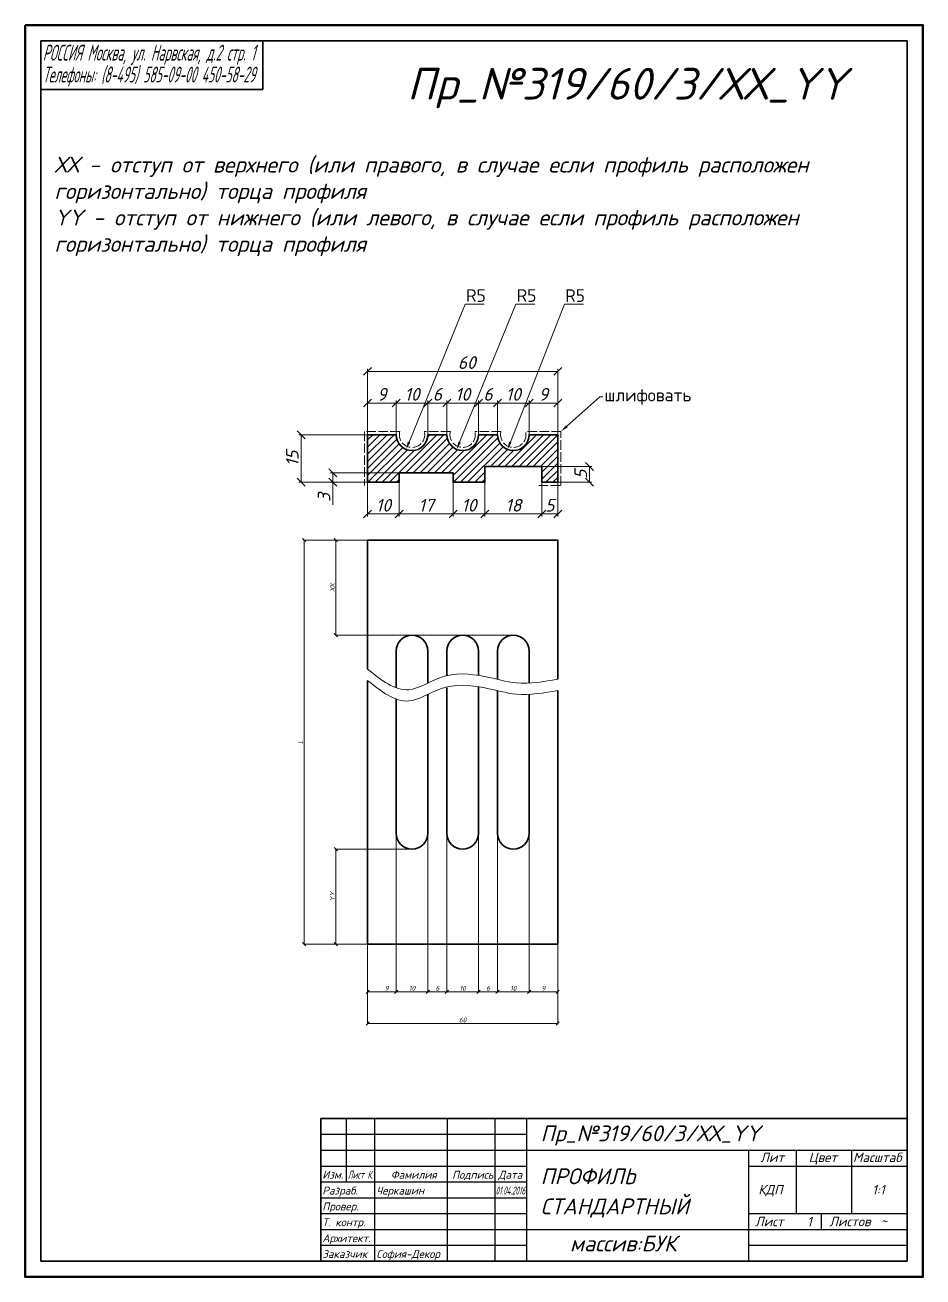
# Model space of a CAD drawing. Header units: millimetres. Extents: x 1605 to 1888, y 118 to 513.
import ezdxf
from ezdxf import colors
from ezdxf.entities.mleader import LeaderData, LeaderLine
from ezdxf.enums import TextEntityAlignment as Align
from ezdxf.math import Vec2, Vec3

# ---------------------------------------------------------------- set-up
doc = ezdxf.new("R2010")
doc.units = ezdxf.units.MM
doc.linetypes.add('ACAD_ISO02W100', pattern=[15, 12, -3])
doc.layers.get('0').update_dxf_attribs({"lineweight": 13})
for name, color, linetype, lineweight in [('Пр_№319', 1, 'Continuous', 35), ('служебный слой ЛИНИИ ПУНКТИРНЫЕ', 7, 'ACAD_ISO02W100', 13), ('служебный слой НАДПИСИ', 7, 'Continuous', 13), ('служебный слой ПОЗИЦИИ', 7, 'Continuous', 13), ('служебный слой РАЗМЕРЫ', 7, 'Continuous', 9), ('служебный слой ШТАМП', 7, 'Continuous', 30), ('служебный слой ШТРИХОВКА', 7, 'Continuous', 5)]:
    doc.layers.add(name, color=color, linetype=linetype, lineweight=lineweight)
doc.styles.add('ЕСКД', font='isocpeur.ttf', dxfattribs={"oblique": 15})
doc.styles.add('ЕСКД профили размеры', font='isocpeur.ttf')
doc.styles.add('ЕСКД штамп_текст', font='isocpeur.ttf')
doc.dimstyles.new('ЕСКД', dxfattribs={"dimtxt": 3.5, "dimasz": 2.5, "dimexe": 0.25, "dimexo": 0, "dimgap": 0.35, "dimtad": 1, "dimdec": 1, "dimzin": 9, "dimtxsty": 'ЕСКД', "dimblk": 'OBLIQUE', "dimcen": 0, "dimclrd": 256, "dimclre": 256, "dimclrt": 256, "dimadec": 1, "dimazin": 0, "dimtfac": 1, "dimtdec": 1, "dimtmove": 0, "dimatfit": 3, "dimldrblk": 'DOTSMALL', "dimfxl": 1, "dimlwd": -1, "dimlwe": -1, "dimarcsym": 0})
doc.dimstyles.new('ЕСКД профили$4', dxfattribs={"dimtxt": 1.5, "dimasz": 1, "dimexe": 0.3, "dimexo": 0, "dimgap": 0.35, "dimtad": 1, "dimtoh": 1, "dimdec": 1, "dimzin": 9, "dimtxsty": 'ЕСКД профили размеры', "dimblk": 'OBLIQUE', "dimcen": 0, "dimse1": 1, "dimclrd": 256, "dimclre": 256, "dimclrt": 256, "dimadec": 1, "dimazin": 0, "dimtfac": 1, "dimtdec": 1, "dimtofl": 0, "dimtmove": 0, "dimatfit": 3, "dimldrblk": 'DOTSMALL', "dimfxl": 1, "dimlwd": -1, "dimlwe": -1, "dimarcsym": 2})

# ---------------------------------------------------------------- blocks, each defined once
blk = doc.blocks.new('_OBLIQUE')
at = {"color": 0, "linetype": 'ByBlock'}
blk.add_line((-0.5, -0.5), (0.5, 0.5), dxfattribs=at)
blk = doc.blocks.new('*D858')
at = {"layer": 'Defpoints', "color": 0, "transparency": 16777216}
for p in [(1722.79, 371.38), (1701.79, 368.38), (1712.79, 368.38)]:
    blk.add_point(p, dxfattribs=at)
at = {"layer": 'служебный слой РАЗМЕРЫ', "transparency": 16777216}
for p, q in [((1722.79, 371.38), (1701.04, 371.38)), ((1701.79, 371.38), (1701.79, 368.38)), ((1712.79, 368.38), (1701.04, 368.38)), ((1701.79, 368.38), (1701.79, 361.31))]:
    blk.add_line(p, q, dxfattribs=at)
at = {"layer": 'служебный слой РАЗМЕРЫ', "transparency": 16777216, "xscale": 2.5, "yscale": 2.5, "zscale": 2.5}
for p, rotation in [((1701.79, 371.38), 90), ((1701.79, 368.38), 270)]:
    blk.add_blockref('_OBLIQUE', p, dxfattribs=dict(at, rotation=rotation))
at = {"layer": 'служебный слой РАЗМЕРЫ', "transparency": 16777216, "insert": (1699.04, 363.59), "char_height": 4, "attachment_point": 5, "rotation": 90, "style": 'ЕСКД'}
blk.add_mtext('3', dxfattribs=at)
blk = doc.blocks.new('_DotSmall')
at = {"color": 0, "linetype": 'ByBlock', "lineweight": -3, "const_width": 0.5}
blk.add_lwpolyline([(-0.0625, 0, 1), (0.0625, 0, 1)], format="xyb", close=True, dxfattribs=at)
blk = doc.blocks.new('*D857')
at = {"layer": 'Defpoints', "color": 0, "transparency": 16777216}
for p in [(1691.79, 383.38), (1712.79, 383.38), (1712.79, 368.38)]:
    blk.add_point(p, dxfattribs=at)
at = {"layer": 'служебный слой РАЗМЕРЫ', "transparency": 16777216}
for p, q in [((1712.79, 383.38), (1691.04, 383.38)), ((1691.79, 368.38), (1691.79, 383.38)), ((1712.79, 368.38), (1691.04, 368.38))]:
    blk.add_line(p, q, dxfattribs=at)
at = {"layer": 'служебный слой РАЗМЕРЫ', "transparency": 16777216, "xscale": 2.5, "yscale": 2.5, "zscale": 2.5}
for p, rotation in [((1691.79, 383.38), 90), ((1691.79, 368.38), 270)]:
    blk.add_blockref('_OBLIQUE', p, dxfattribs=dict(at, rotation=rotation))
at = {"layer": 'служебный слой РАЗМЕРЫ', "transparency": 16777216, "insert": (1689.04, 375.88), "char_height": 4, "attachment_point": 5, "rotation": 90, "style": 'ЕСКД'}
blk.add_mtext('15', dxfattribs=at)
blk = doc.blocks.new('*D856')
at = {"layer": 'Defpoints', "color": 0, "transparency": 16777216}
for p in [(1753.76, 393.38), (1747.79, 383.38), (1753.76, 383.38)]:
    blk.add_point(p, dxfattribs=at)
at = {"layer": 'служебный слой РАЗМЕРЫ', "transparency": 16777216}
for p, q in [((1747.79, 383.38), (1747.79, 394.13)), ((1747.79, 393.38), (1753.76, 393.38)), ((1753.76, 383.38), (1753.76, 394.13))]:
    blk.add_line(p, q, dxfattribs=at)
at = {"layer": 'служебный слой РАЗМЕРЫ', "transparency": 16777216, "xscale": 2.5, "yscale": 2.5, "zscale": 2.5, "rotation": 180}
blk.add_blockref('_OBLIQUE', (1747.79, 393.38), dxfattribs=at)
at = {"layer": 'служебный слой РАЗМЕРЫ', "transparency": 16777216, "xscale": 2.5, "yscale": 2.5, "zscale": 2.5}
blk.add_blockref('_OBLIQUE', (1753.76, 393.38), dxfattribs=at)
at = {"layer": 'служебный слой РАЗМЕРЫ', "transparency": 16777216, "insert": (1750.77, 396.13), "char_height": 4, "attachment_point": 5, "style": 'ЕСКД'}
blk.add_mtext('6', dxfattribs=at)
blk = doc.blocks.new('*D855')
at = {"layer": 'Defpoints', "color": 0, "transparency": 16777216}
for p in [(1737.79, 393.38), (1731.82, 383.38), (1737.79, 383.38)]:
    blk.add_point(p, dxfattribs=at)
at = {"layer": 'служебный слой РАЗМЕРЫ', "transparency": 16777216}
for p, q in [((1731.82, 383.38), (1731.82, 394.13)), ((1731.82, 393.38), (1737.79, 393.38)), ((1737.79, 383.38), (1737.79, 394.13))]:
    blk.add_line(p, q, dxfattribs=at)
at = {"layer": 'служебный слой РАЗМЕРЫ', "transparency": 16777216, "xscale": 2.5, "yscale": 2.5, "zscale": 2.5, "rotation": 180}
blk.add_blockref('_OBLIQUE', (1731.82, 393.38), dxfattribs=at)
at = {"layer": 'служебный слой РАЗМЕРЫ', "transparency": 16777216, "xscale": 2.5, "yscale": 2.5, "zscale": 2.5}
blk.add_blockref('_OBLIQUE', (1737.79, 393.38), dxfattribs=at)
at = {"layer": 'служебный слой РАЗМЕРЫ', "transparency": 16777216, "insert": (1734.8, 396.13), "char_height": 4, "attachment_point": 5, "style": 'ЕСКД'}
blk.add_mtext('6', dxfattribs=at)
blk = doc.blocks.new('*D863')
at = {"layer": 'Defpoints', "color": 0, "transparency": 16777216}
for p in [(1739.79, 368.38), (1749.79, 368.38), (1749.79, 358.38)]:
    blk.add_point(p, dxfattribs=at)
at = {"layer": 'служебный слой РАЗМЕРЫ', "transparency": 16777216}
for p, q in [((1739.79, 368.38), (1739.79, 357.63)), ((1749.79, 368.38), (1749.79, 357.63)), ((1739.79, 358.38), (1749.79, 358.38))]:
    blk.add_line(p, q, dxfattribs=at)
at = {"layer": 'служебный слой РАЗМЕРЫ', "transparency": 16777216, "xscale": 2.5, "yscale": 2.5, "zscale": 2.5, "rotation": 180}
blk.add_blockref('_OBLIQUE', (1739.79, 358.38), dxfattribs=at)
at = {"layer": 'служебный слой РАЗМЕРЫ', "transparency": 16777216, "xscale": 2.5, "yscale": 2.5, "zscale": 2.5}
blk.add_blockref('_OBLIQUE', (1749.79, 358.38), dxfattribs=at)
at = {"layer": 'служебный слой РАЗМЕРЫ', "transparency": 16777216, "insert": (1744.79, 361.13), "char_height": 4, "attachment_point": 5, "style": 'ЕСКД'}
blk.add_mtext('10', dxfattribs=at)
blk = doc.blocks.new('*D862')
at = {"layer": 'Defpoints', "color": 0, "transparency": 16777216}
for p in [(1712.79, 368.38), (1722.79, 368.38), (1712.79, 358.38)]:
    blk.add_point(p, dxfattribs=at)
at = {"layer": 'служебный слой РАЗМЕРЫ', "transparency": 16777216}
for p, q in [((1712.79, 368.38), (1712.79, 357.63)), ((1722.79, 368.38), (1722.79, 357.63)), ((1722.79, 358.38), (1712.79, 358.38))]:
    blk.add_line(p, q, dxfattribs=at)
at = {"layer": 'служебный слой РАЗМЕРЫ', "transparency": 16777216, "xscale": 2.5, "yscale": 2.5, "zscale": 2.5, "rotation": 180}
blk.add_blockref('_OBLIQUE', (1712.79, 358.38), dxfattribs=at)
at = {"layer": 'служебный слой РАЗМЕРЫ', "transparency": 16777216, "xscale": 2.5, "yscale": 2.5, "zscale": 2.5}
blk.add_blockref('_OBLIQUE', (1722.79, 358.38), dxfattribs=at)
at = {"layer": 'служебный слой РАЗМЕРЫ', "transparency": 16777216, "insert": (1717.79, 361.13), "char_height": 4, "attachment_point": 5, "style": 'ЕСКД'}
blk.add_mtext('10', dxfattribs=at)
blk = doc.blocks.new('*D861')
at = {"layer": 'Defpoints', "color": 0, "transparency": 16777216}
for p in [(1767.79, 368.38), (1772.79, 368.38), (1767.79, 358.38)]:
    blk.add_point(p, dxfattribs=at)
at = {"layer": 'служебный слой РАЗМЕРЫ', "transparency": 16777216}
for p, q in [((1767.79, 368.38), (1767.79, 357.63)), ((1772.79, 368.38), (1772.79, 357.63)), ((1772.79, 358.38), (1767.79, 358.38))]:
    blk.add_line(p, q, dxfattribs=at)
at = {"layer": 'служебный слой РАЗМЕРЫ', "transparency": 16777216, "xscale": 2.5, "yscale": 2.5, "zscale": 2.5, "rotation": 180}
blk.add_blockref('_OBLIQUE', (1767.79, 358.38), dxfattribs=at)
at = {"layer": 'служебный слой РАЗМЕРЫ', "transparency": 16777216, "xscale": 2.5, "yscale": 2.5, "zscale": 2.5}
blk.add_blockref('_OBLIQUE', (1772.79, 358.38), dxfattribs=at)
at = {"layer": 'служебный слой РАЗМЕРЫ', "transparency": 16777216, "insert": (1770.29, 361.13), "char_height": 4, "attachment_point": 5, "style": 'ЕСКД'}
blk.add_mtext('5', dxfattribs=at)
blk = doc.blocks.new('*D860')
at = {"layer": 'Defpoints', "color": 0, "transparency": 16777216}
for p in [(1722.79, 368.38), (1739.79, 368.38), (1739.79, 358.38)]:
    blk.add_point(p, dxfattribs=at)
at = {"layer": 'служебный слой РАЗМЕРЫ', "transparency": 16777216}
for p, q in [((1722.79, 368.38), (1722.79, 357.63)), ((1739.79, 368.38), (1739.79, 357.63)), ((1722.79, 358.38), (1739.79, 358.38))]:
    blk.add_line(p, q, dxfattribs=at)
at = {"layer": 'служебный слой РАЗМЕРЫ', "transparency": 16777216, "xscale": 2.5, "yscale": 2.5, "zscale": 2.5, "rotation": 180}
blk.add_blockref('_OBLIQUE', (1722.79, 358.38), dxfattribs=at)
at = {"layer": 'служебный слой РАЗМЕРЫ', "transparency": 16777216, "xscale": 2.5, "yscale": 2.5, "zscale": 2.5}
blk.add_blockref('_OBLIQUE', (1739.79, 358.38), dxfattribs=at)
at = {"layer": 'служебный слой РАЗМЕРЫ', "transparency": 16777216, "insert": (1731.29, 361.13), "char_height": 4, "attachment_point": 5, "style": 'ЕСКД'}
blk.add_mtext('17', dxfattribs=at)
blk = doc.blocks.new('*D859')
at = {"layer": 'Defpoints', "color": 0, "transparency": 16777216}
for p in [(1749.79, 368.38), (1767.79, 368.38), (1767.79, 358.38)]:
    blk.add_point(p, dxfattribs=at)
at = {"layer": 'служебный слой РАЗМЕРЫ', "transparency": 16777216}
for p, q in [((1749.79, 368.38), (1749.79, 357.63)), ((1767.79, 368.38), (1767.79, 357.63)), ((1749.79, 358.38), (1767.79, 358.38))]:
    blk.add_line(p, q, dxfattribs=at)
at = {"layer": 'служебный слой РАЗМЕРЫ', "transparency": 16777216, "xscale": 2.5, "yscale": 2.5, "zscale": 2.5, "rotation": 180}
blk.add_blockref('_OBLIQUE', (1749.79, 358.38), dxfattribs=at)
at = {"layer": 'служебный слой РАЗМЕРЫ', "transparency": 16777216, "xscale": 2.5, "yscale": 2.5, "zscale": 2.5}
blk.add_blockref('_OBLIQUE', (1767.79, 358.38), dxfattribs=at)
at = {"layer": 'служебный слой РАЗМЕРЫ', "transparency": 16777216, "insert": (1758.79, 361.13), "char_height": 4, "attachment_point": 5, "style": 'ЕСКД'}
blk.add_mtext('18', dxfattribs=at)
blk = doc.blocks.new('*D873')
at = {"layer": 'Defpoints', "color": 0, "transparency": 16777216}
for p in [(1760.58, 388.03), (1758.76, 383.38)]:
    blk.add_point(p, dxfattribs=at)
at = {"layer": 'служебный слой РАЗМЕРЫ', "transparency": 16777216}
for p, q in [((1774.92, 424.52), (1757.84, 381.05)), ((1780.87, 424.52), (1774.92, 424.52))]:
    blk.add_line(p, q, dxfattribs=at)
blk.add_solid([(1757.45, 381.2), (1758.23, 380.9), (1756.93, 378.72)], dxfattribs=at)
at = {"layer": 'служебный слой РАЗМЕРЫ', "transparency": 16777216, "insert": (1778.27, 427.27), "char_height": 4, "attachment_point": 5, "style": 'ЕСКД профили размеры'}
blk.add_mtext('R5', dxfattribs=at)
blk = doc.blocks.new('*D872')
at = {"layer": 'Defpoints', "color": 0, "transparency": 16777216}
for p in [(1744.68, 388.01), (1742.79, 383.38)]:
    blk.add_point(p, dxfattribs=at)
at = {"layer": 'служебный слой РАЗМЕРЫ', "transparency": 16777216}
for p, q in [((1759.6, 424.55), (1741.84, 381.06)), ((1765.55, 424.55), (1759.6, 424.55))]:
    blk.add_line(p, q, dxfattribs=at)
blk.add_solid([(1741.46, 381.22), (1742.23, 380.91), (1740.9, 378.75)], dxfattribs=at)
at = {"layer": 'служебный слой РАЗМЕРЫ', "transparency": 16777216, "insert": (1762.95, 427.3), "char_height": 4, "attachment_point": 5, "style": 'ЕСКД профили размеры'}
blk.add_mtext('R5', dxfattribs=at)
blk = doc.blocks.new('*D871')
at = {"layer": 'Defpoints', "color": 0, "transparency": 16777216}
for p in [(1728.71, 388.01), (1726.82, 383.38)]:
    blk.add_point(p, dxfattribs=at)
at = {"layer": 'служебный слой РАЗМЕРЫ', "transparency": 16777216}
for p, q in [((1743.63, 424.55), (1725.87, 381.06)), ((1749.58, 424.55), (1743.63, 424.55))]:
    blk.add_line(p, q, dxfattribs=at)
blk.add_solid([(1725.49, 381.22), (1726.26, 380.91), (1724.93, 378.75)], dxfattribs=at)
at = {"layer": 'служебный слой РАЗМЕРЫ', "transparency": 16777216, "insert": (1746.98, 427.3), "char_height": 4, "attachment_point": 5, "style": 'ЕСКД профили размеры'}
blk.add_mtext('R5', dxfattribs=at)
blk = doc.blocks.new('*D870')
at = {"layer": 'Defpoints', "color": 0, "transparency": 16777216}
for p in [(1731.82, 393.38), (1721.82, 383.38), (1731.82, 383.38)]:
    blk.add_point(p, dxfattribs=at)
at = {"layer": 'служебный слой РАЗМЕРЫ', "transparency": 16777216}
for p, q in [((1721.82, 383.38), (1721.82, 394.13)), ((1721.82, 393.38), (1731.82, 393.38)), ((1731.82, 383.38), (1731.82, 394.13))]:
    blk.add_line(p, q, dxfattribs=at)
at = {"layer": 'служебный слой РАЗМЕРЫ', "transparency": 16777216, "xscale": 2.5, "yscale": 2.5, "zscale": 2.5, "rotation": 180}
blk.add_blockref('_OBLIQUE', (1721.82, 393.38), dxfattribs=at)
at = {"layer": 'служебный слой РАЗМЕРЫ', "transparency": 16777216, "xscale": 2.5, "yscale": 2.5, "zscale": 2.5}
blk.add_blockref('_OBLIQUE', (1731.82, 393.38), dxfattribs=at)
at = {"layer": 'служебный слой РАЗМЕРЫ', "transparency": 16777216, "insert": (1726.82, 396.13), "char_height": 4, "attachment_point": 5, "style": 'ЕСКД'}
blk.add_mtext('10', dxfattribs=at)
blk = doc.blocks.new('*D869')
at = {"layer": 'Defpoints', "color": 0, "transparency": 16777216}
for p in [(1747.79, 393.38), (1737.79, 383.38), (1747.79, 383.38)]:
    blk.add_point(p, dxfattribs=at)
at = {"layer": 'служебный слой РАЗМЕРЫ', "transparency": 16777216}
for p, q in [((1737.79, 383.38), (1737.79, 394.13)), ((1737.79, 393.38), (1747.79, 393.38)), ((1747.79, 383.38), (1747.79, 394.13))]:
    blk.add_line(p, q, dxfattribs=at)
at = {"layer": 'служебный слой РАЗМЕРЫ', "transparency": 16777216, "xscale": 2.5, "yscale": 2.5, "zscale": 2.5, "rotation": 180}
blk.add_blockref('_OBLIQUE', (1737.79, 393.38), dxfattribs=at)
at = {"layer": 'служебный слой РАЗМЕРЫ', "transparency": 16777216, "xscale": 2.5, "yscale": 2.5, "zscale": 2.5}
blk.add_blockref('_OBLIQUE', (1747.79, 393.38), dxfattribs=at)
at = {"layer": 'служебный слой РАЗМЕРЫ', "transparency": 16777216, "insert": (1742.79, 396.13), "char_height": 4, "attachment_point": 5, "style": 'ЕСКД'}
blk.add_mtext('10', dxfattribs=at)
blk = doc.blocks.new('*D868')
at = {"layer": 'Defpoints', "color": 0, "transparency": 16777216}
for p in [(1712.79, 393.38), (1712.79, 383.38), (1721.82, 383.38)]:
    blk.add_point(p, dxfattribs=at)
at = {"layer": 'служебный слой РАЗМЕРЫ', "transparency": 16777216}
for p, q in [((1712.79, 383.38), (1712.79, 394.13)), ((1721.82, 393.38), (1712.79, 393.38)), ((1721.82, 383.38), (1721.82, 394.13))]:
    blk.add_line(p, q, dxfattribs=at)
at = {"layer": 'служебный слой РАЗМЕРЫ', "transparency": 16777216, "xscale": 2.5, "yscale": 2.5, "zscale": 2.5, "rotation": 180}
blk.add_blockref('_OBLIQUE', (1712.79, 393.38), dxfattribs=at)
at = {"layer": 'служебный слой РАЗМЕРЫ', "transparency": 16777216, "xscale": 2.5, "yscale": 2.5, "zscale": 2.5}
blk.add_blockref('_OBLIQUE', (1721.82, 393.38), dxfattribs=at)
at = {"layer": 'служебный слой РАЗМЕРЫ', "transparency": 16777216, "insert": (1717.3, 396.13), "char_height": 4, "attachment_point": 5, "style": 'ЕСКД'}
blk.add_mtext('9', dxfattribs=at)
blk = doc.blocks.new('*D867')
at = {"layer": 'Defpoints', "color": 0, "transparency": 16777216}
for p in [(1753.76, 393.38), (1753.76, 383.38), (1763.76, 383.38)]:
    blk.add_point(p, dxfattribs=at)
at = {"layer": 'служебный слой РАЗМЕРЫ', "transparency": 16777216}
for p, q in [((1753.76, 383.38), (1753.76, 394.13)), ((1763.76, 393.38), (1753.76, 393.38)), ((1763.76, 383.38), (1763.76, 394.13))]:
    blk.add_line(p, q, dxfattribs=at)
at = {"layer": 'служебный слой РАЗМЕРЫ', "transparency": 16777216, "xscale": 2.5, "yscale": 2.5, "zscale": 2.5, "rotation": 180}
blk.add_blockref('_OBLIQUE', (1753.76, 393.38), dxfattribs=at)
at = {"layer": 'служебный слой РАЗМЕРЫ', "transparency": 16777216, "xscale": 2.5, "yscale": 2.5, "zscale": 2.5}
blk.add_blockref('_OBLIQUE', (1763.76, 393.38), dxfattribs=at)
at = {"layer": 'служебный слой РАЗМЕРЫ', "transparency": 16777216, "insert": (1758.76, 396.13), "char_height": 4, "attachment_point": 5, "style": 'ЕСКД'}
blk.add_mtext('10', dxfattribs=at)
blk = doc.blocks.new('*D866')
at = {"layer": 'Defpoints', "color": 0, "transparency": 16777216}
for p in [(1772.79, 393.38), (1763.76, 383.38), (1772.79, 383.38)]:
    blk.add_point(p, dxfattribs=at)
at = {"layer": 'служебный слой РАЗМЕРЫ', "transparency": 16777216}
for p, q in [((1763.76, 383.38), (1763.76, 394.13)), ((1763.76, 393.38), (1772.79, 393.38)), ((1772.79, 383.38), (1772.79, 394.13))]:
    blk.add_line(p, q, dxfattribs=at)
at = {"layer": 'служебный слой РАЗМЕРЫ', "transparency": 16777216, "xscale": 2.5, "yscale": 2.5, "zscale": 2.5, "rotation": 180}
blk.add_blockref('_OBLIQUE', (1763.76, 393.38), dxfattribs=at)
at = {"layer": 'служебный слой РАЗМЕРЫ', "transparency": 16777216, "xscale": 2.5, "yscale": 2.5, "zscale": 2.5}
blk.add_blockref('_OBLIQUE', (1772.79, 393.38), dxfattribs=at)
at = {"layer": 'служебный слой РАЗМЕРЫ', "transparency": 16777216, "insert": (1768.27, 396.13), "char_height": 4, "attachment_point": 5, "style": 'ЕСКД'}
blk.add_mtext('9', dxfattribs=at)
blk = doc.blocks.new('*D865')
at = {"layer": 'Defpoints', "color": 0, "transparency": 16777216}
for p in [(1772.79, 403.38), (1712.79, 383.38), (1772.79, 383.38)]:
    blk.add_point(p, dxfattribs=at)
at = {"layer": 'служебный слой РАЗМЕРЫ', "transparency": 16777216}
for p, q in [((1712.79, 383.38), (1712.79, 404.13)), ((1712.79, 403.38), (1772.79, 403.38)), ((1772.79, 383.38), (1772.79, 404.13))]:
    blk.add_line(p, q, dxfattribs=at)
at = {"layer": 'служебный слой РАЗМЕРЫ', "transparency": 16777216, "xscale": 2.5, "yscale": 2.5, "zscale": 2.5, "rotation": 180}
blk.add_blockref('_OBLIQUE', (1712.79, 403.38), dxfattribs=at)
at = {"layer": 'служебный слой РАЗМЕРЫ', "transparency": 16777216, "xscale": 2.5, "yscale": 2.5, "zscale": 2.5}
blk.add_blockref('_OBLIQUE', (1772.79, 403.38), dxfattribs=at)
at = {"layer": 'служебный слой РАЗМЕРЫ', "transparency": 16777216, "insert": (1744.1, 406.13), "char_height": 4, "attachment_point": 5, "style": 'ЕСКД'}
blk.add_mtext('60', dxfattribs=at)
blk = doc.blocks.new('*D864')
at = {"layer": 'Defpoints', "color": 0, "transparency": 16777216}
for p in [(1767.79, 373.38), (1782.79, 373.38), (1772.79, 368.38)]:
    blk.add_point(p, dxfattribs=at)
at = {"layer": 'служебный слой РАЗМЕРЫ', "transparency": 16777216}
for p, q in [((1767.79, 373.38), (1783.54, 373.38)), ((1782.79, 368.38), (1782.79, 373.38)), ((1772.79, 368.38), (1783.54, 368.38))]:
    blk.add_line(p, q, dxfattribs=at)
at = {"layer": 'служебный слой РАЗМЕРЫ', "transparency": 16777216, "xscale": 2.5, "yscale": 2.5, "zscale": 2.5}
for p, rotation in [((1782.79, 373.38), 90), ((1782.79, 368.38), 270)]:
    blk.add_blockref('_OBLIQUE', p, dxfattribs=dict(at, rotation=rotation))
at = {"layer": 'служебный слой РАЗМЕРЫ', "transparency": 16777216, "insert": (1780.04, 370.88), "char_height": 4, "attachment_point": 5, "rotation": 90, "style": 'ЕСКД'}
blk.add_mtext('5', dxfattribs=at)
blk = doc.blocks.new('*D854')
at = {"layer": 'Defpoints', "color": 0, "transparency": 16777216}
for p in [(1753.76, 257.66), (1763.76, 257.66), (1753.76, 207.66)]:
    blk.add_point(p, dxfattribs=at)
at = {"layer": 'служебный слой РАЗМЕРЫ', "transparency": 16777216}
for p, q in [((1753.76, 257.66), (1753.76, 207.41)), ((1763.76, 257.66), (1763.76, 207.41)), ((1763.76, 207.66), (1753.76, 207.66))]:
    blk.add_line(p, q, dxfattribs=at)
at = {"layer": 'служебный слой РАЗМЕРЫ', "transparency": 16777216, "rotation": 180}
blk.add_blockref('_OBLIQUE', (1753.76, 207.66), dxfattribs=at)
at = {"layer": 'служебный слой РАЗМЕРЫ', "transparency": 16777216}
blk.add_blockref('_OBLIQUE', (1763.76, 207.66), dxfattribs=at)
at = {"layer": 'служебный слой РАЗМЕРЫ', "transparency": 16777216, "insert": (1758.76, 208.76), "char_height": 1.5, "attachment_point": 5, "style": 'ЕСКД'}
blk.add_mtext('10', dxfattribs=at)
blk = doc.blocks.new('*D846')
at = {"layer": 'Defpoints', "color": 0, "transparency": 16777216}
for p in [(1721.82, 257.66), (1712.79, 222.66), (1721.82, 207.66)]:
    blk.add_point(p, dxfattribs=at)
at = {"layer": 'служебный слой РАЗМЕРЫ', "transparency": 16777216}
for p, q in [((1721.82, 257.66), (1721.82, 207.41)), ((1712.79, 222.66), (1712.79, 207.41)), ((1712.79, 207.66), (1721.82, 207.66))]:
    blk.add_line(p, q, dxfattribs=at)
at = {"layer": 'служебный слой РАЗМЕРЫ', "transparency": 16777216, "rotation": 180}
blk.add_blockref('_OBLIQUE', (1712.79, 207.66), dxfattribs=at)
at = {"layer": 'служебный слой РАЗМЕРЫ', "transparency": 16777216}
blk.add_blockref('_OBLIQUE', (1721.82, 207.66), dxfattribs=at)
at = {"layer": 'служебный слой РАЗМЕРЫ', "transparency": 16777216, "insert": (1718.79, 208.76), "char_height": 1.5, "attachment_point": 5, "style": 'ЕСКД'}
blk.add_mtext('9', dxfattribs=at)
blk = doc.blocks.new('*D845')
at = {"layer": 'Defpoints', "color": 0, "transparency": 16777216}
for p in [(1712.79, 350.16), (1692.79, 222.66), (1712.79, 222.66)]:
    blk.add_point(p, dxfattribs=at)
at = {"layer": 'служебный слой РАЗМЕРЫ', "transparency": 16777216}
for p, q in [((1712.79, 350.16), (1692.54, 350.16)), ((1692.79, 350.16), (1692.79, 222.66)), ((1712.79, 222.66), (1692.54, 222.66))]:
    blk.add_line(p, q, dxfattribs=at)
for p, rotation in [((1692.79, 350.16), 90), ((1692.79, 222.66), 270)]:
    blk.add_blockref('_OBLIQUE', p, dxfattribs=dict(at, rotation=rotation))
at = {"layer": 'служебный слой РАЗМЕРЫ', "transparency": 16777216, "insert": (1691.69, 286.41), "char_height": 1.5, "attachment_point": 5, "rotation": 90, "style": 'ЕСКД'}
blk.add_mtext('L', dxfattribs=at)
blk = doc.blocks.new('*D844')
at = {"layer": 'Defpoints', "color": 0, "transparency": 16777216}
for p in [(1712.79, 350.16), (1702.79, 320.16), (1758.76, 320.16)]:
    blk.add_point(p, dxfattribs=at)
at = {"layer": 'служебный слой РАЗМЕРЫ', "transparency": 16777216}
for p, q in [((1712.79, 350.16), (1702.54, 350.16)), ((1702.79, 350.16), (1702.79, 320.16)), ((1758.76, 320.16), (1702.54, 320.16))]:
    blk.add_line(p, q, dxfattribs=at)
for p, rotation in [((1702.79, 350.16), 90), ((1702.79, 320.16), 270)]:
    blk.add_blockref('_OBLIQUE', p, dxfattribs=dict(at, rotation=rotation))
at = {"layer": 'служебный слой РАЗМЕРЫ', "transparency": 16777216, "insert": (1701.69, 335.16), "char_height": 1.5, "attachment_point": 5, "rotation": 90, "style": 'ЕСКД'}
blk.add_mtext('ХХ', dxfattribs=at)

msp = doc.modelspace()

# ---------------------------------------------------------------- hatches: boundary and pattern name
at = {"layer": 'служебный слой ШТРИХОВКА'}
h = msp.add_hatch(dxfattribs=at)
h.set_pattern_fill('ANSI31', color=256, scale=0.5, style=0)
h.set_pattern_definition([(45, (-312.4567, -406.4931), (-1.122532, 1.122532), [])])
h.paths.add_polyline_path([(1737.79, 383.38), (1731.82, 383.38, -1), (1721.82, 383.38), (1712.79, 383.38), (1712.79, 368.38), (1722.79, 368.38), (1722.79, 371.38), (1739.79, 371.38), (1739.79, 368.38), (1749.79, 368.38), (1749.79, 373.38), (1767.79, 373.38), (1767.79, 368.38), (1772.79, 368.38), (1772.79, 383.38), (1763.76, 383.38, -1), (1753.76, 383.38), (1747.79, 383.38, -1)])

# ---------------------------------------------------------------- linework, layer by layer
at = {"layer": 'Пр_№319'}
for points in [[(1772.79, 368.38), (1772.79, 383.38), (1763.76, 383.38, -1), (1753.76, 383.38), (1747.79, 383.38, -1), (1737.79, 383.38), (1731.82, 383.38, -1), (1721.82, 383.38), (1712.79, 383.38), (1712.79, 368.38), (1722.79, 368.38), (1722.79, 371.38), (1739.79, 371.38), (1739.79, 368.38), (1749.79, 368.38), (1749.79, 373.38), (1767.79, 373.38), (1767.79, 368.38), (1772.79, 368.38)], [(1721.82, 303.54), (1721.82, 315.16, -1), (1731.82, 315.16), (1731.82, 305.05)], [(1737.79, 307.37), (1737.79, 315.16, -1), (1747.79, 315.16), (1747.79, 307.46)], [(1753.76, 306.19), (1753.76, 315.16, -1), (1763.76, 315.16), (1763.76, 305.1)], [(1731.82, 301.5), (1731.82, 257.66, -1), (1721.82, 257.66), (1721.82, 299.99)], [(1747.79, 303.91), (1747.79, 257.66, -1), (1737.79, 257.66), (1737.79, 303.54)], [(1763.76, 301.55), (1763.76, 257.66, -1), (1753.76, 257.66), (1753.76, 302.64)]]:
    msp.add_lwpolyline(points, format="xyb", dxfattribs=at)
for points in [[(1712.79, 309.41), (1712.79, 350.16), (1772.79, 350.16), (1772.79, 306.26)], [(1712.79, 305.86), (1712.79, 222.66), (1772.79, 222.66), (1772.79, 302.71)]]:
    msp.add_lwpolyline(points, dxfattribs=at)
at = {"layer": 'служебный слой ЛИНИИ ПУНКТИРНЫЕ', "ltscale": 0.25}
msp.add_lwpolyline([(1766.79, 367.38), (1773.79, 367.38), (1773.79, 384.38), (1762.63, 384.38, -1.290994), (1754.88, 384.38), (1746.66, 384.38, -1.290994), (1738.91, 384.38), (1730.69, 384.38, -1.290994), (1722.94, 384.38), (1711.79, 384.38), (1711.79, 367.38)], format="xyb", dxfattribs=at)
at = {"layer": 'служебный слой ШТАМП', "lineweight": 35}
for p, q in [((1679.69, 492.27), (1679.69, 507.62)), ((1609.69, 492.27), (1679.69, 492.27)), ((1698.04, 167.69), (1883.04, 167.69)), ((1698.04, 122.69), (1698.04, 167.69))]:
    msp.add_line(p, q, dxfattribs=at)
at = {"layer": 'служебный слой ШТАМП', "lineweight": -3}
for p, q in [((1706.04, 167.69), (1706.04, 147.69)), ((1715.04, 122.69), (1715.04, 167.69)), ((1738.04, 122.69), (1738.04, 167.69)), ((1753.04, 122.69), (1753.04, 167.69)), ((1763.04, 122.69), (1763.04, 167.69)), ((1698.04, 162.69), (1763.04, 162.69)), ((1698.04, 157.69), (1883.04, 157.69)), ((1833.04, 122.69), (1833.04, 157.69)), ((1848.04, 157.69), (1848.04, 137.69)), ((1865.54, 157.69), (1865.54, 137.69)), ((1698.04, 152.69), (1763.04, 152.69)), ((1833.04, 152.69), (1883.04, 152.69)), ((1698.04, 147.69), (1763.04, 147.69)), ((1698.04, 142.69), (1763.04, 142.69)), ((1698.04, 137.69), (1763.04, 137.69)), ((1833.04, 137.69), (1883.04, 137.69)), ((1856.04, 132.69), (1856.04, 137.69)), ((1698.04, 132.69), (1883.04, 132.69)), ((1698.04, 127.69), (1763.04, 127.69)), ((1833.04, 127.69), (1883.04, 127.69))]:
    msp.add_line(p, q, dxfattribs=at)
at = {"layer": 'служебный слой ШТАМП', "color": 6, "lineweight": 50}
msp.add_lwpolyline([(1604.69, 512.62), (1604.69, 117.69), (1888.04, 117.69), (1888.04, 512.62)], close=True, dxfattribs=at)
at = {"layer": 'служебный слой ШТАМП', "lineweight": 35}
msp.add_lwpolyline([(1609.69, 507.62), (1609.69, 122.69), (1883.04, 122.69), (1883.04, 507.62)], close=True, dxfattribs=at)
at = {"layer": 'служебный слой ШТРИХОВКА'}
for points in [[(1712.79, 309.41), (1725.79, 302.95), (1735.79, 306.8), (1749.79, 307.1), (1759.79, 305.1), (1772.79, 306.26)], [(1712.79, 305.86), (1725.79, 299.39), (1735.79, 303.24), (1749.79, 303.54), (1759.79, 301.55), (1772.79, 302.71)]]:
    msp.add_spline(points, degree=3, dxfattribs=at)

# ---------------------------------------------------------------- texts
at = {"layer": 'служебный слой НАДПИСИ', "style": 'ЕСКД', "oblique": 15}
msp.add_text('Пр_№319/60/3/ХХ_YY', height=10, dxfattribs=at).set_placement((1725.28, 489.1))
at = {"layer": 'служебный слой НАДПИСИ', "insert": (1613.98, 471.09), "char_height": 5, "attachment_point": 1, "style": 'ЕСКД'}
msp.add_mtext_dynamic_manual_height_columns('ХХ - отступ от верхнего (или правого, в случае если профиль расположен горизонтально) торца профиля\\PYY - отступ от нижнего (или левого, в случае если профиль расположен горизонтально) торца профиля', width=257.9156, gutter_width=15, heights=[0], dxfattribs=at)
at = {"layer": 'служебный слой ШТАМП', "lineweight": -3, "style": 'ЕСКД', "oblique": 15}
for s, height, width, p, p2 in [('РОССИЯ Москва, ул. Нарвская, д.2 стр. 1', 5, 0.525515, (1610.29, 501.4), (1677.29, 501.4)), ('Телефоны: (8-495) 585-09-00 450-58-29', 5, 0.531771, (1610.29, 494.51), (1677.29, 494.51)), ('Лист К.', 2.5, 0.68412, (1706.5, 148.69), (1714.54, 148.69)), ('01.04.2016', 2.5, 0.631972, (1753.17, 143.69), (1762.49, 143.69))]:
    msp.add_text(s, height=height, dxfattribs=dict(at, width=width)).set_placement(p, p2, align=Align.FIT)
for s, height, p in [('Пр_№319/60/3/ХХ_YY', 5, (1767.38, 160.49)), ('Лит', 3, (1836.69, 153.92)), ('Цвет', 3, (1851.97, 153.92)), ('Масштаб', 3, (1865.96, 153.92)), ('Изм.', 2.5, (1698.5, 148.69)), ('Фамилия', 2.5, (1720.11, 148.69)), ('Подпись', 2.5, (1739.47, 148.69)), ('Дата', 2.5, (1754.04, 148.69)), ('ПРОФИЛЬ', 5, (1767.38, 146.94)), ('Разраб.', 2.5, (1698.5, 143.69)), ('Черкашин', 2.5, (1715.58, 143.69)), ('КДП', 3, (1836.07, 143.71)), ('1:1', 3, (1871.99, 143.71)), ('СТАНДАРТНЫЙ', 5, (1767.38, 137.44)), ('Провер.', 2.5, (1698.5, 138.69)), ('Т. контр.', 2.5, (1698.5, 133.69)), ('Лист', 3, (1835.04, 133.69)), ('Листов', 3, (1858.48, 133.69)), ('Архитект.', 2.5, (1698.5, 128.69)), ('массив:БУК', 5, (1776.65, 125.75)), ('Заказчик', 2.5, (1698.5, 123.69)), ('София-Декор', 2.5, (1715.58, 123.69))]:
    msp.add_text(s, height=height, dxfattribs=at).set_placement(p)
for s, p in [('1', (1852.23, 136.67)), ('~', (1875.67, 136.67))]:
    msp.add_text(s, height=3, dxfattribs=at).set_placement(p, align=Align.TOP_CENTER)

# ---------------------------------------------------------------- dimensions: what is measured, and where the dimension line sits
at = {"layer": 'служебный слой РАЗМЕРЫ'}
for center, mpoint, picture, middle in [((1726.82, 383.38), (1728.71, 388.01), '*D871', (1746.98, 424.55)), ((1742.79, 383.38), (1744.68, 388.01), '*D872', (1762.95, 424.55)), ((1758.76, 383.38), (1760.58, 388.03), '*D873', (1778.27, 424.52))]:
    dim = msp.add_radius_dim(center=center, mpoint=mpoint, dimstyle='ЕСКД профили$4', override={"dimtxt": 4, "dimasz": 2.5, "dimgap": 0.75, "dimsah": 1}, dxfattribs=at)
    dim.commit()
    dim.dimension.update_dxf_attribs({"geometry": picture, "text_midpoint": middle, "dimtype": 132})
for base, p1, p2, override, picture, middle in [((1772.79, 403.38), (1712.79, 383.38), (1772.79, 383.38), {"dimtxt": 4, "dimasz": 2.5, "dimexe": 0.75, "dimgap": 0.75, "dimblk1": 'OBLIQUE', "dimblk2": 'OBLIQUE', "dimsah": 1}, '*D865', (1744.1, 403.38)), ((1721.82, 207.66), (1712.79, 222.66), (1721.82, 257.66), {"dimtxt": 1.5, "dimasz": 1}, '*D846', (1718.79, 207.66))]:
    dim = msp.add_linear_dim(base=base, p1=p1, p2=p2, dimstyle='ЕСКД', override=override, dxfattribs=at)
    dim.commit()
    dim.dimension.update_dxf_attribs({"geometry": picture, "text_midpoint": middle, "dimtype": 128})
for base, p1, p2, angle, picture, middle in [((1712.79, 393.38), (1721.82, 383.38), (1712.79, 383.38), 180, '*D868', (1717.3, 396.13)), ((1753.76, 393.38), (1763.76, 383.38), (1753.76, 383.38), 180, '*D867', (1758.76, 396.13)), ((1772.79, 393.38), (1763.76, 383.38), (1772.79, 383.38), 180, '*D866', (1768.27, 396.13)), ((1691.79, 383.38), (1712.79, 368.38), (1712.79, 383.38), 90, '*D857', (1689.04, 375.88)), ((1701.79, 368.38), (1722.79, 371.38), (1712.79, 368.38), 90, '*D858', (1699.04, 363.59)), ((1782.79, 373.38), (1772.79, 368.38), (1767.79, 373.38), 90, '*D864', (1780.04, 370.88)), ((1712.79, 358.38), (1722.79, 368.38), (1712.79, 368.38), 180, '*D862', (1717.79, 361.13)), ((1767.79, 358.38), (1772.79, 368.38), (1767.79, 368.38), 180, '*D861', (1770.29, 361.13))]:
    dim = msp.add_linear_dim(base=base, p1=p1, p2=p2, angle=angle, dimstyle='ЕСКД', override={"dimtxt": 4, "dimasz": 2.5, "dimexe": 0.75, "dimgap": 0.75, "dimblk1": 'OBLIQUE', "dimblk2": 'OBLIQUE', "dimsah": 1}, dxfattribs=at)
    dim.commit()
    dim.dimension.update_dxf_attribs({"geometry": picture, "text_midpoint": middle})
for base, p1, p2, override, picture, middle in [((1731.82, 393.38), (1721.82, 383.38), (1731.82, 383.38), {"dimtxt": 4, "dimasz": 2.5, "dimexe": 0.75, "dimgap": 0.75, "dimblk1": 'OBLIQUE', "dimblk2": 'OBLIQUE', "dimsah": 1}, '*D870', (1726.82, 396.13)), ((1737.79, 393.38), (1731.82, 383.38), (1737.79, 383.38), {"dimtxt": 4, "dimasz": 2.5, "dimexe": 0.75, "dimgap": 0.75, "dimblk1": 'OBLIQUE', "dimblk2": 'OBLIQUE', "dimsah": 1}, '*D855', (1734.8, 396.13)), ((1747.79, 393.38), (1737.79, 383.38), (1747.79, 383.38), {"dimtxt": 4, "dimasz": 2.5, "dimexe": 0.75, "dimgap": 0.75, "dimblk1": 'OBLIQUE', "dimblk2": 'OBLIQUE', "dimsah": 1}, '*D869', (1742.79, 396.13)), ((1753.76, 393.38), (1747.79, 383.38), (1753.76, 383.38), {"dimtxt": 4, "dimasz": 2.5, "dimexe": 0.75, "dimgap": 0.75, "dimblk1": 'OBLIQUE', "dimblk2": 'OBLIQUE', "dimsah": 1}, '*D856', (1750.77, 396.13)), ((1739.79, 358.38), (1722.79, 368.38), (1739.79, 368.38), {"dimtxt": 4, "dimasz": 2.5, "dimexe": 0.75, "dimgap": 0.75, "dimblk1": 'OBLIQUE', "dimblk2": 'OBLIQUE', "dimsah": 1}, '*D860', (1731.29, 361.13)), ((1749.79, 358.38), (1739.79, 368.38), (1749.79, 368.38), {"dimtxt": 4, "dimasz": 2.5, "dimexe": 0.75, "dimgap": 0.75, "dimblk1": 'OBLIQUE', "dimblk2": 'OBLIQUE', "dimsah": 1}, '*D863', (1744.79, 361.13)), ((1767.79, 358.38), (1749.79, 368.38), (1767.79, 368.38), {"dimtxt": 4, "dimasz": 2.5, "dimexe": 0.75, "dimgap": 0.75, "dimblk1": 'OBLIQUE', "dimblk2": 'OBLIQUE', "dimsah": 1}, '*D859', (1758.79, 361.13)), ((1753.76, 207.66), (1763.76, 257.66), (1753.76, 257.66), {"dimtxt": 1.5, "dimasz": 1}, '*D854', (1758.76, 208.76))]:
    dim = msp.add_linear_dim(base=base, p1=p1, p2=p2, dimstyle='ЕСКД', override=override, dxfattribs=at)
    dim.commit()
    dim.dimension.update_dxf_attribs({"geometry": picture, "text_midpoint": middle})
for base, p2, text, picture, middle in [((1692.79, 222.66), (1712.79, 222.66), 'L', '*D845', (1691.69, 286.41)), ((1702.79, 320.16), (1758.76, 320.16), 'ХХ', '*D844', (1701.69, 335.16))]:
    dim = msp.add_linear_dim(base=base, p1=(1712.79, 350.16), p2=p2, angle=90, text=text, dimstyle='ЕСКД', override={"dimtxt": 1.5, "dimasz": 1}, dxfattribs=at)
    dim.commit()
    dim.dimension.update_dxf_attribs({"geometry": picture, "text_midpoint": middle})
for base, p1, p2 in [((1731.82, 207.66), (1721.82, 257.66), (1731.82, 257.66)), ((1737.79, 207.66), (1731.82, 257.66), (1737.79, 257.66)), ((1747.79, 207.66), (1737.79, 257.66), (1747.79, 257.66)), ((1753.76, 207.66), (1747.79, 257.66), (1753.76, 257.66)), ((1772.79, 207.66), (1763.76, 257.66), (1772.79, 222.66)), ((1772.79, 197.66), (1712.79, 222.66), (1772.79, 222.66))]:
    msp.add_linear_dim(base=base, p1=p1, p2=p2, dimstyle='ЕСКД', override={"dimtxt": 1.5, "dimasz": 1}, dxfattribs=at).render()
msp.add_linear_dim(base=(1702.79, 252.66), p1=(1712.79, 222.66), p2=(1726.82, 252.66), angle=90, text='YY', dimstyle='ЕСКД', override={"dimtxt": 1.5, "dimasz": 1}, dxfattribs=at).render()

# ---------------------------------------------------------------- leaders
at = {"layer": 'служебный слой ПОЗИЦИИ'}
ml = msp.add_multileader_mtext('Standard', dxfattribs=at)
ml.set_content('\\A1;шлифовать', color=256, style='ЕСКД штамп_текст')
ml.set_leader_properties(color=256, linetype='ByLayer', lineweight=-1)
ml.build(insert=Vec2(0, 0))
ml.multileader.update_dxf_attribs({"dogleg_length": 1, "arrow_head_size": 2.5})
ctx = ml.context
ctx.base_point, ctx.arrow_head_size, ctx.landing_gap_size, ctx.plane_origin = Vec3(1787.04, 395.3), 2.5, 0.5, Vec3(1847.43, 407.98)
notes = []
notes.append((ctx, [(1, (1, 1, 0), (1786.04, 395.3), (1, 0), 1, [(0, [(1773.79, 384.38)], 0, [])])]))
ctx.mtext.insert, ctx.mtext.flow_direction = Vec3(1787.54, 397.9), 5
for ctx, leaders in notes:
    for number, flags, end, landing, length, lines in leaders:
        leader = LeaderData()
        leader.index, (leader.has_last_leader_line, leader.has_dogleg_vector, leader.attachment_direction) = number, flags
        leader.last_leader_point, leader.dogleg_vector, leader.dogleg_length = Vec3(end), Vec3(landing), length
        for number, points, colour, breaks in lines:
            line = LeaderLine()
            line.index, line.vertices, line.color, line.breaks = number, Vec3.list(points), colors.encode_raw_color(colour), breaks
            leader.lines.append(line)
        ctx.leaders.append(leader)

doc.saveas('drawing.dxf')
